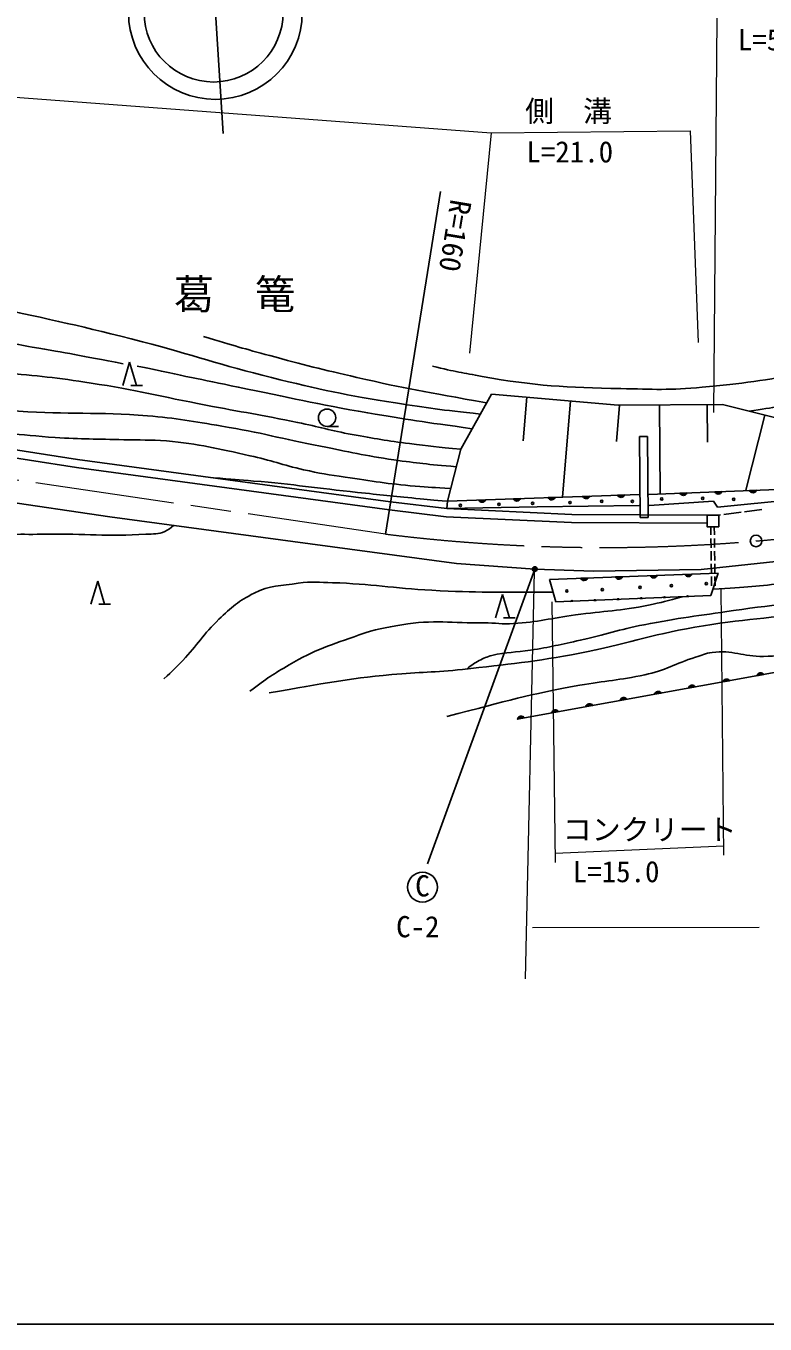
# Model space of a CAD drawing. Units: millimetres, scale not verified. Extents: x 40000 to 680000, y 20000 to 380000.
# Drawn here: x 384192 to 447978, y 205000 to 317050 of the extents above; entities that cross this region are included whole.
import ezdxf
from ezdxf.enums import TextEntityAlignment as Align

# ---------------------------------------------------------------- set-up
doc = ezdxf.new("R2010")
doc.units = ezdxf.units.MM
doc.header["$LTSCALE"] = 1000
doc.linetypes.add('CHAIN', pattern=[18.5, 12, -1.5, 3.5, -1.5])
for name, color, linetype, lineweight in [('M-BGD', 7, 'Continuous', 25), ('M-BMK', 2, 'CHAIN', 13), ('M-BMK-SRVR', 3, 'Continuous', 25), ('M-STR-HTXT', 7, 'Continuous', 13), ('M-STR-STRC', 7, 'Continuous', 25), ('M-TTL-BAND', 7, 'Continuous', 25)]:
    doc.layers.add(name, color=color, linetype=linetype, lineweight=lineweight)
doc.styles.add('ＭＳ ゴシック', font='')
doc.styles.get('ＭＳ ゴシック').set_extended_font_data('MS Gothic')

msp = doc.modelspace()

# ---------------------------------------------------------------- hatches: boundary and pattern name
at = {"layer": 'M-BGD'}
for points in [[(443636, 276829, 0.66667), (444236, 276852)], [(446634, 276944, 0.66667), (447234, 276967)], [(423265, 276126, 0.66667), (423865, 276147)], [(426264, 276231, 0.66667), (426863, 276252)], [(429262, 276335, 0.66667), (429861, 276356)], [(432260, 276440, 0.66667), (432860, 276461)], [(435258, 276544, 0.66667), (435858, 276565)], [(440638, 276715, 0.66667), (441238, 276738)], [(432070, 269372, 0.66667), (432669, 269394)], [(435068, 269485, 0.66667), (435667, 269507)], [(438065, 269597, 0.66667), (438665, 269620)], [(441063, 269710, 0.66667), (441663, 269733)], [(441390, 267797, 0.6), (441191, 267789)], [(431399, 267387, 0.6), (431199, 267379)], [(433397, 267469, 0.6), (433197, 267461)], [(435395, 267551, 0.6), (435196, 267543)], [(437394, 267633, 0.6), (437194, 267625)], [(439392, 267715, 0.6), (439192, 267707)], [(447871, 261067, 0.66667), (447281, 260960)], [(441967, 260000, 0.66667), (441376, 259893)], [(444919, 260533, 0.66667), (444329, 260427)], [(436063, 258932, 0.66667), (435472, 258826)], [(439015, 259466, 0.66667), (438424, 259359)], [(430158, 257865, 0.66667), (429568, 257758)], [(433110, 258399, 0.66667), (432520, 258292)], [(427206, 257332, 0.66667), (426616, 257225)]]:
    msp.add_hatch(color=256, dxfattribs=at).paths.add_polyline_path(points)

# ---------------------------------------------------------------- linework, layer by layer
for p, q in [((415232, 273189), (419963, 302772)), ((392541, 286028), (393141, 288028)), ((393141, 288028), (393741, 286028)), ((393241, 286028), (394241, 286028)), ((421725, 280514), (424361, 285256)), ((424361, 285256), (435289, 284322)), ((427428, 284994), (427108, 281250)), ((431201, 284671), (430494, 276399)), ((435418, 284311), (435152, 281195)), ((435289, 284322), (444310, 284382)), ((438872, 284346), (438922, 276655)), ((442981, 284373), (443003, 281113)), ((444310, 284382), (455513, 281568)), ((410178, 282482), (411178, 282482)), ((447962, 283464), (446332, 276976)), ((437140, 281614), (437840, 281620)), ((437140, 281614), (437204, 274609)), ((437840, 281620), (437904, 274615)), ((420567, 276032), (421725, 280514)), ((375646, 276989), (391423, 274691)), ((437940, 276612), (461697, 277519)), ((420525, 275386), (420567, 276032)), ((420567, 276032), (437186, 276612)), ((437103, 275665), (428313, 275537)), ((443539, 276033), (437967, 275665)), ((443882, 275518), (443539, 276033)), ((454241, 276523), (443882, 275518)), ((391423, 274691), (408720, 272339)), ((428313, 275537), (420525, 275386)), ((437204, 274609), (437904, 274615)), ((444127, 274838), (443982, 274819)), ((445912, 275075), (444425, 274878)), ((447696, 275311), (446209, 275114)), ((443302, 273116), (443293, 273819)), ((443602, 273120), (443593, 273823)), ((408720, 272339), (421349, 270656)), ((443317, 272016), (443306, 272816)), ((443617, 272020), (443606, 272820)), ((443332, 270916), (443321, 271716)), ((443632, 270920), (443621, 271720)), ((421349, 270656), (428099, 270168)), ((428099, 270168), (433165, 269987)), ((433165, 269987), (442465, 270131)), ((442465, 270131), (452018, 271145)), ((443347, 269816), (443336, 270616)), ((443647, 269820), (443636, 270620)), ((389782, 267127), (390382, 269127)), ((390382, 269127), (390982, 267127)), ((429372, 269270), (443920, 269818)), ((429372, 269270), (429936, 267327)), ((443289, 267875), (443920, 269818)), ((443361, 268716), (443351, 269516)), ((443661, 268720), (443651, 269520)), ((424718, 265965), (425318, 267965)), ((425318, 267965), (425918, 265965)), ((486454, 268041), (426582, 257219)), ((429936, 267327), (443289, 267875)), ((390482, 267127), (391482, 267127)), ((425418, 265965), (426418, 265965))]:
    msp.add_line(p, q, dxfattribs=at)
for points in [[(292677, 298260), (299987, 298572), (306593, 298042), (313868, 296470), (331968, 290771), (344749, 287086), (350193, 285764), (364300, 283416), (388652, 279630), (415662, 275975), (420525, 275386), (431297, 274887), (442985, 274826)], [(292707, 297561), (299974, 297871), (306491, 297348), (313688, 295793), (331765, 290101), (344570, 286410), (350052, 285078), (364188, 282725), (388551, 278938), (415573, 275280), (420467, 274688), (431279, 274187), (442982, 274126)]]:
    msp.add_lwpolyline(points, dxfattribs=at)
for points in [[(443636, 276829, 0.66667), (444236, 276852)], [(446634, 276944, 0.66667), (447234, 276967)], [(423265, 276126, 0.66667), (423865, 276147)], [(426264, 276231, 0.66667), (426863, 276252)], [(429262, 276335, 0.66667), (429861, 276356)], [(432260, 276440, 0.66667), (432860, 276461)], [(435258, 276544, 0.66667), (435858, 276565)], [(440638, 276715, 0.66667), (441238, 276738)], [(432070, 269372, 0.66667), (432669, 269394)], [(435068, 269485, 0.66667), (435667, 269507)], [(438065, 269597, 0.66667), (438665, 269620)], [(441063, 269710, 0.66667), (441663, 269733)], [(441390, 267797, 0.6), (441191, 267789)], [(431399, 267387, 0.6), (431199, 267379)], [(433397, 267469, 0.6), (433197, 267461)], [(435395, 267551, 0.6), (435196, 267543)], [(437394, 267633, 0.6), (437194, 267625)], [(439392, 267715, 0.6), (439192, 267707)], [(447871, 261067, 0.66667), (447281, 260960)], [(441967, 260000, 0.66667), (441376, 259893)], [(444919, 260533, 0.66667), (444329, 260427)], [(436063, 258932, 0.66667), (435472, 258826)], [(439015, 259466, 0.66667), (438424, 259359)], [(430158, 257865, 0.66667), (429568, 257758)], [(433110, 258399, 0.66667), (432520, 258292)], [(427206, 257332, 0.66667), (426616, 257225)]]:
    msp.add_lwpolyline(points, format="xyb", close=True, dxfattribs=at)
msp.add_lwpolyline([(442982, 274819), (443982, 274819), (443982, 273819), (442982, 273819)], close=True, dxfattribs=at)
for centre, radius in [((410178, 283232), 750), ((421690, 275663), 100), ((425015, 275744), 100), ((427915, 275845), 100), ((431153, 275914), 100), ((433890, 276021), 100), ((436525, 276004), 100), ((439063, 276229), 100), ((442607, 276272), 100), ((445272, 276190), 100), ((442899, 268915), 100), ((430872, 268285), 100), ((433925, 268395), 100), ((437198, 268588), 100), ((439892, 268725), 100)]:
    msp.add_circle(centre, radius, dxfattribs=at)
for points, knots in [([(392586, 287894), (388789, 288617), (387812, 288815), (384739, 289336), (383016, 289628), (382060, 289858), (380324, 290058), (377511, 290381), (375914, 290333), (373092, 290577), (369173, 290915), (366995, 291306), (363071, 291577), (360235, 291773), (358633, 291677), (355800, 291923), (352212, 292236), (350210, 292526), (346654, 293106), (342274, 293821), (339821, 294250), (335489, 295213), (329995, 296433), (326918, 297176), (321553, 298877), (318603, 299812), (316929, 300334), (314139, 301675), (311638, 302878), (310239, 303590), (307935, 305138), (305763, 306597), (304702, 307633), (302569, 309148), (301700, 309765), (301260, 310207), (300290, 310648), (299791, 310875), (299452, 310843), (298905, 310879), (298432, 310910), (298162, 310913), (297693, 310850), (296366, 310672), (295685, 310276), (294385, 309956), (292259, 309433), (291082, 309062), (288922, 308706), (287123, 308408), (286089, 308442), (284267, 308359), (282135, 308262), (280938, 308184), (278805, 308244), (275207, 308344), (273227, 308968), (269630, 309090), (267925, 309148), (267341, 309173), (265264, 309148)], [0, 0, 0, 0, 1, 1, 1, 2, 2, 2, 3, 3, 3, 4, 4, 4, 5, 5, 5, 6, 6, 6, 7, 7, 7, 8, 8, 8, 9, 9, 9, 10, 10, 10, 11, 11, 11, 12, 12, 12, 13, 13, 13, 14, 14, 14, 15, 15, 15, 16, 16, 16, 17, 17, 17, 18, 18, 18, 19, 19, 19, 20, 20, 20, 20]), ([(292149, 305256), (293685, 305121), (294101, 305088), (295354, 305026), (296791, 304955), (297609, 305133), (299035, 304949), (299922, 304834), (300400, 304625), (301227, 304282), (302823, 303621), (303544, 302902), (305074, 302102), (306685, 301260), (307621, 300841), (309319, 300191), (311721, 299272), (313161, 299031), (315640, 298345), (320077, 297117), (322590, 296536), (327047, 295383), (330862, 294396), (332986, 293788), (336818, 292863), (340326, 292016), (342286, 291500), (345839, 290863), (349014, 290293), (350812, 290086), (354013, 289689), (358549, 289127), (361102, 288914), (365650, 288458), (370201, 288002), (372744, 287664), (377306, 287343), (379220, 287208), (380299, 287243), (382211, 287093), (385189, 286859), (386857, 286685), (389809, 286227), (393702, 285624), (395844, 285062), (399714, 284323), (402809, 283732), (404553, 283457), (407639, 282823), (409485, 282443), (410498, 282126), (412351, 281784), (414274, 281430), (415356, 281250), (417295, 280995), (419021, 280768), (419595, 280711), (421725, 280514)], [0, 0, 0, 0, 1, 1, 1, 2, 2, 2, 3, 3, 3, 4, 4, 4, 5, 5, 5, 6, 6, 6, 7, 7, 7, 8, 8, 8, 9, 9, 9, 10, 10, 10, 11, 11, 11, 12, 12, 12, 13, 13, 13, 14, 14, 14, 15, 15, 15, 16, 16, 16, 17, 17, 17, 18, 18, 18, 19, 19, 19, 19]), ([(380283, 293018), (387020, 291556), (388827, 291186), (394247, 289786), (398618, 288658), (401002, 287783), (405384, 286699), (409527, 285675), (411872, 285167), (416088, 284506), (418939, 284060), (419912, 283925), (423413, 283550)], [0, 0, 0, 0, 1, 1, 1, 2, 2, 2, 3, 3, 3, 4, 4, 4, 4]), ([(423951, 284518), (418553, 285484), (417084, 285714), (412734, 286718), (409794, 287396), (408151, 287796), (405240, 288591), (402992, 289205), (402262, 289416), (399509, 290244)], [0, 0, 0, 0, 1, 1, 1, 2, 2, 2, 3, 3, 3, 3]), ([(421333, 278998), (418757, 279225), (418039, 279300), (415942, 279600), (413453, 279956), (412081, 280294), (409613, 280773), (406285, 281420), (404453, 281956), (401108, 282504), (398602, 282915), (397201, 283205), (394670, 283402), (390338, 283739), (387889, 283514), (383553, 283787), (380231, 283996), (378396, 284414), (375077, 284672), (371311, 284964), (369180, 284820), (365421, 285184), (361157, 285598), (358802, 286112), (354560, 286717), (350798, 287253), (348667, 287411), (344930, 288102), (341892, 288663), (340261, 289414), (337185, 289705), (336395, 289779), (336109, 289823), (335159, 289851)], [0, 0, 0, 0, 1, 1, 1, 2, 2, 2, 3, 3, 3, 4, 4, 4, 5, 5, 5, 6, 6, 6, 7, 7, 7, 8, 8, 8, 9, 9, 9, 10, 10, 10, 11, 11, 11, 11]), ([(446616, 283802), (448862, 284128), (449567, 284239), (451407, 284740), (453380, 285277), (454438, 285749), (456330, 286526), (458603, 287461), (459364, 287875), (462005, 289245)], [0, 0, 0, 0, 1, 1, 1, 2, 2, 2, 3, 3, 3, 3]), ([(419286, 287682), (421284, 287192), (421888, 287102), (423569, 286798), (428185, 285964), (430842, 285844), (435532, 285748), (438273, 285692), (439822, 285590), (442550, 285858), (446036, 286201), (448004, 286407), (451420, 287185), (453909, 287751), (454795, 287994), (457719, 288925)], [0, 0, 0, 0, 1, 1, 1, 2, 2, 2, 3, 3, 3, 4, 4, 4, 5, 5, 5, 5]), ([(422711, 282288), (418368, 282880), (417204, 283053), (413691, 283653), (409303, 284402), (406873, 284982), (402511, 285874), (399105, 286571), (398031, 286795), (393798, 287692)], [0, 0, 0, 0, 1, 1, 1, 2, 2, 2, 3, 3, 3, 3]), ([(369574, 282596), (369941, 282793), (370100, 282842), (370456, 282947), (371236, 283177), (371726, 283035), (372538, 282988), (374936, 282847), (376265, 282600), (378654, 282354), (381797, 282029), (383548, 281745), (386700, 281527), (389009, 281367), (390310, 281406), (392624, 281334), (394066, 281290), (394878, 281345), (396316, 281224), (399165, 280985), (400730, 280557), (403525, 279957), (405353, 279565), (406329, 279145), (408154, 278744), (409543, 278440), (410330, 278308), (411736, 278101), (414091, 277756), (415408, 277525), (417779, 277330), (418978, 277232), (419381, 277197), (420851, 277131)], [0, 0, 0, 0, 1, 1, 1, 2, 2, 2, 3, 3, 3, 4, 4, 4, 5, 5, 5, 6, 6, 6, 7, 7, 7, 8, 8, 8, 9, 9, 9, 10, 10, 10, 11, 11, 11, 11]), ([(549464, 282885), (548237, 282377), (547816, 282263), (546733, 281945), (544142, 281183), (542574, 281243), (539886, 280981), (534817, 280488), (531954, 280495), (526868, 280226), (524123, 280081), (522587, 279857), (519838, 279888), (518676, 279901), (518027, 280210), (516870, 280096), (514803, 279893), (513753, 279210), (511741, 278690), (506843, 277425), (504095, 276730), (499166, 275592), (494506, 274516), (491807, 274289), (487189, 273040), (484337, 272269), (482855, 271449), (480004, 270671), (476990, 269849), (475251, 269576), (472167, 269083), (468948, 268569), (467119, 268469), (463887, 268042), (459490, 267460), (457037, 267059), (452640, 266479), (448454, 265927), (446073, 265874), (441913, 265152), (438000, 264472), (435897, 263650), (431994, 262913), (428069, 262171), (425835, 261946), (421866, 261507), (419494, 261244), (418148, 261292), (415773, 261064), (411607, 260663), (410201, 260355), (405177, 259476)], [0, 0, 0, 0, 1, 1, 1, 2, 2, 2, 3, 3, 3, 4, 4, 4, 5, 5, 5, 6, 6, 6, 7, 7, 7, 8, 8, 8, 9, 9, 9, 10, 10, 10, 11, 11, 11, 12, 12, 12, 13, 13, 13, 14, 14, 14, 15, 15, 15, 16, 16, 16, 17, 17, 17, 17]), ([(400390, 278042), (402058, 277927), (402494, 277886), (403842, 277771), (407351, 277472), (409303, 277162), (412805, 276790), (414773, 276581), (415874, 276453), (417845, 276271), (418908, 276173), (419246, 276141), (420567, 276032)], [0, 0, 0, 0, 1, 1, 1, 2, 2, 2, 3, 3, 3, 4, 4, 4, 4]), ([(495429, 278754), (492679, 278313), (491888, 278180), (489653, 277650), (487260, 277082), (485911, 276751), (483607, 275894), (482093, 275330), (481315, 274840), (479810, 274254), (477103, 273201), (475541, 272730), (472760, 271891), (470106, 271090), (468585, 270762), (465903, 270062), (464159, 269607), (463195, 269294), (461430, 268925), (459095, 268436), (457764, 268273), (455404, 267921), (451445, 267331), (449206, 267158), (445246, 266583), (442227, 266145), (440527, 265946), (437532, 265368), (435363, 264948), (434194, 264501), (432035, 264030), (430361, 263664), (429426, 263435), (427734, 263165), (426440, 262959), (425681, 263032), (424411, 262708), (423962, 262594), (423718, 262487), (423307, 262273), (422857, 262039), (422699, 261907), (422237, 261538)], [0, 0, 0, 0, 1, 1, 1, 2, 2, 2, 3, 3, 3, 4, 4, 4, 5, 5, 5, 6, 6, 6, 7, 7, 7, 8, 8, 8, 9, 9, 9, 10, 10, 10, 11, 11, 11, 12, 12, 12, 13, 13, 13, 14, 14, 14, 14]), ([(370016, 264445), (371073, 264987), (371450, 265212), (372257, 265861), (373294, 266695), (373719, 267345), (374510, 268415), (375128, 269252), (375233, 269891), (375915, 270678), (376513, 271369), (376871, 271795), (377687, 272206), (378600, 272665), (379186, 272794), (380196, 272942), (382428, 273267), (383711, 273129), (385967, 273180), (389317, 273256), (391203, 272947), (394547, 273180), (395188, 273225), (395602, 273128), (396176, 273418), (396496, 273580), (396643, 273674), (396930, 273942)], [0, 0, 0, 0, 1, 1, 1, 2, 2, 2, 3, 3, 3, 4, 4, 4, 5, 5, 5, 6, 6, 6, 7, 7, 7, 8, 8, 8, 9, 9, 9, 9]), ([(429690, 268174), (424678, 268155), (423301, 268130), (419213, 268338), (415867, 268508), (414010, 268891), (410661, 268990), (409503, 269025), (408842, 269111), (407695, 268946), (406184, 268728), (405249, 268767), (403881, 268087), (402557, 267429), (401905, 266859), (400837, 265835), (399505, 264557), (399010, 263602), (397721, 262281), (397102, 261646), (396892, 261428), (396104, 260686)], [0, 0, 0, 0, 1, 1, 1, 2, 2, 2, 3, 3, 3, 4, 4, 4, 5, 5, 5, 6, 6, 6, 7, 7, 7, 7]), ([(443470, 268434), (446485, 268634), (447335, 268634), (449783, 268998), (450510, 269106), (450758, 269135), (451640, 269299)], [0, 0, 0, 0, 1, 1, 1, 2, 2, 2, 2]), ([(403523, 259621), (405019, 260768), (405539, 261103), (406919, 261912), (409130, 263210), (410542, 263626), (412956, 264488), (414347, 264985), (415180, 265113), (416636, 265358), (419368, 265818), (420957, 265505), (423728, 265525), (424721, 265532), (425279, 265388), (426270, 265458), (428376, 265608), (429531, 265922), (431622, 266211), (434084, 266551), (435497, 266545), (437928, 267064), (439083, 267311), (439491, 267394), (440867, 267776)], [0, 0, 0, 0, 1, 1, 1, 2, 2, 2, 3, 3, 3, 4, 4, 4, 5, 5, 5, 6, 6, 6, 7, 7, 7, 8, 8, 8, 8]), ([(420525, 257445), (425969, 258854), (427473, 259322), (432007, 260140), (434181, 260532), (435431, 260576), (437591, 261038), (439360, 261416), (440243, 262006), (441965, 262561), (442524, 262741), (442828, 262899), (443410, 262975), (445132, 263199), (446106, 262605), (447842, 262628), (450039, 262656), (451245, 263035), (453431, 263252), (454402, 263349), (454949, 263576), (455919, 263472), (456577, 263402), (457006, 263491), (457585, 263171), (457729, 263092), (457798, 263062), (457940, 262946)], [0, 0, 0, 0, 1, 1, 1, 2, 2, 2, 3, 3, 3, 4, 4, 4, 5, 5, 5, 6, 6, 6, 7, 7, 7, 8, 8, 8, 9, 9, 9, 9])]:
    msp.add_open_spline(points, degree=3, knots=knots, dxfattribs=at)
at = {"layer": 'M-BMK'}
msp.add_line((415232, 273189), (363904, 280697), dxfattribs=at)
msp.add_arc((434075, 426096), 154064, 262.97484, 284.24489, dxfattribs=at)
at = {"layer": 'M-BMK-SRVR'}
msp.add_line((399858, 328733), (401219, 307777), dxfattribs=at)
for centre, radius in [((400541, 318213), 7500), ((400383, 318212), 6000), ((447203, 272593), 500)]:
    msp.add_circle(centre, radius, dxfattribs=at)
at = {"layer": 'M-STR-HTXT'}
for p, q in [((443561, 283695), (443843, 317715)), ((370881, 311838), (424338, 307812)), ((424338, 307812), (422473, 288803)), ((424338, 307812), (441505, 307997)), ((441505, 307997), (442202, 289719)), ((427292, 234793), (428080, 269969)), ((444429, 245473), (444196, 268479)), ((429564, 267340), (429876, 244848)), ((429865, 245638), (444421, 246276)), ((427903, 239225), (447484, 239255))]:
    msp.add_line(p, q, dxfattribs=at)
at = {"layer": 'M-STR-STRC'}
for p, q in [((428099, 270168), (418841, 244733)), ((427930, 270274), (427930, 270061)), ((427980, 270328), (427980, 270007)), ((428030, 270355), (428030, 269980)), ((428080, 270367), (428080, 269969)), ((428130, 270365), (428130, 269970)), ((428180, 270351), (428180, 269985)), ((428230, 270319), (428230, 270017)), ((428280, 270253), (428280, 270082))]:
    msp.add_line(p, q, dxfattribs=at)
for centre, radius in [((428099, 270168), 200), ((418413, 242713), 1290)]:
    msp.add_circle(centre, radius, dxfattribs=at)
at = {"layer": 'M-TTL-BAND'}
msp.add_line((40000, 205000), (579000, 205000), dxfattribs=at)

# ---------------------------------------------------------------- texts
at = {"layer": 'M-BGD', "style": 'ＭＳ ゴシック'}
msp.add_text('R=160', height=1833, rotation=260.471, dxfattribs=at).set_placement((420312, 302256), align=Align.BOTTOM_LEFT)
msp.add_text('葛\u3000篭', height=2566, dxfattribs=at).set_placement((396950, 291839), align=Align.BOTTOM_LEFT)
at = {"layer": 'M-STR-HTXT', "style": 'ＭＳ ゴシック'}
for s, p in [('L=5.1\u3000φ=300', (445629, 314401)), ('側\u3000溝', (427274, 308232)), ('L=21.0', (427384, 304721)), ('コンクリート', (430521, 246219)), ('L=15.0', (431384, 242588))]:
    msp.add_text(s, height=1833, dxfattribs=at).set_placement(p, align=Align.BOTTOM_LEFT)
at = {"layer": 'M-STR-STRC', "style": 'ＭＳ ゴシック'}
for s, p in [('C', (417785, 241360)), ('C-2', (416139, 237834))]:
    msp.add_text(s, height=1833, dxfattribs=at).set_placement(p, align=Align.BOTTOM_LEFT)

doc.saveas('drawing.dxf')
